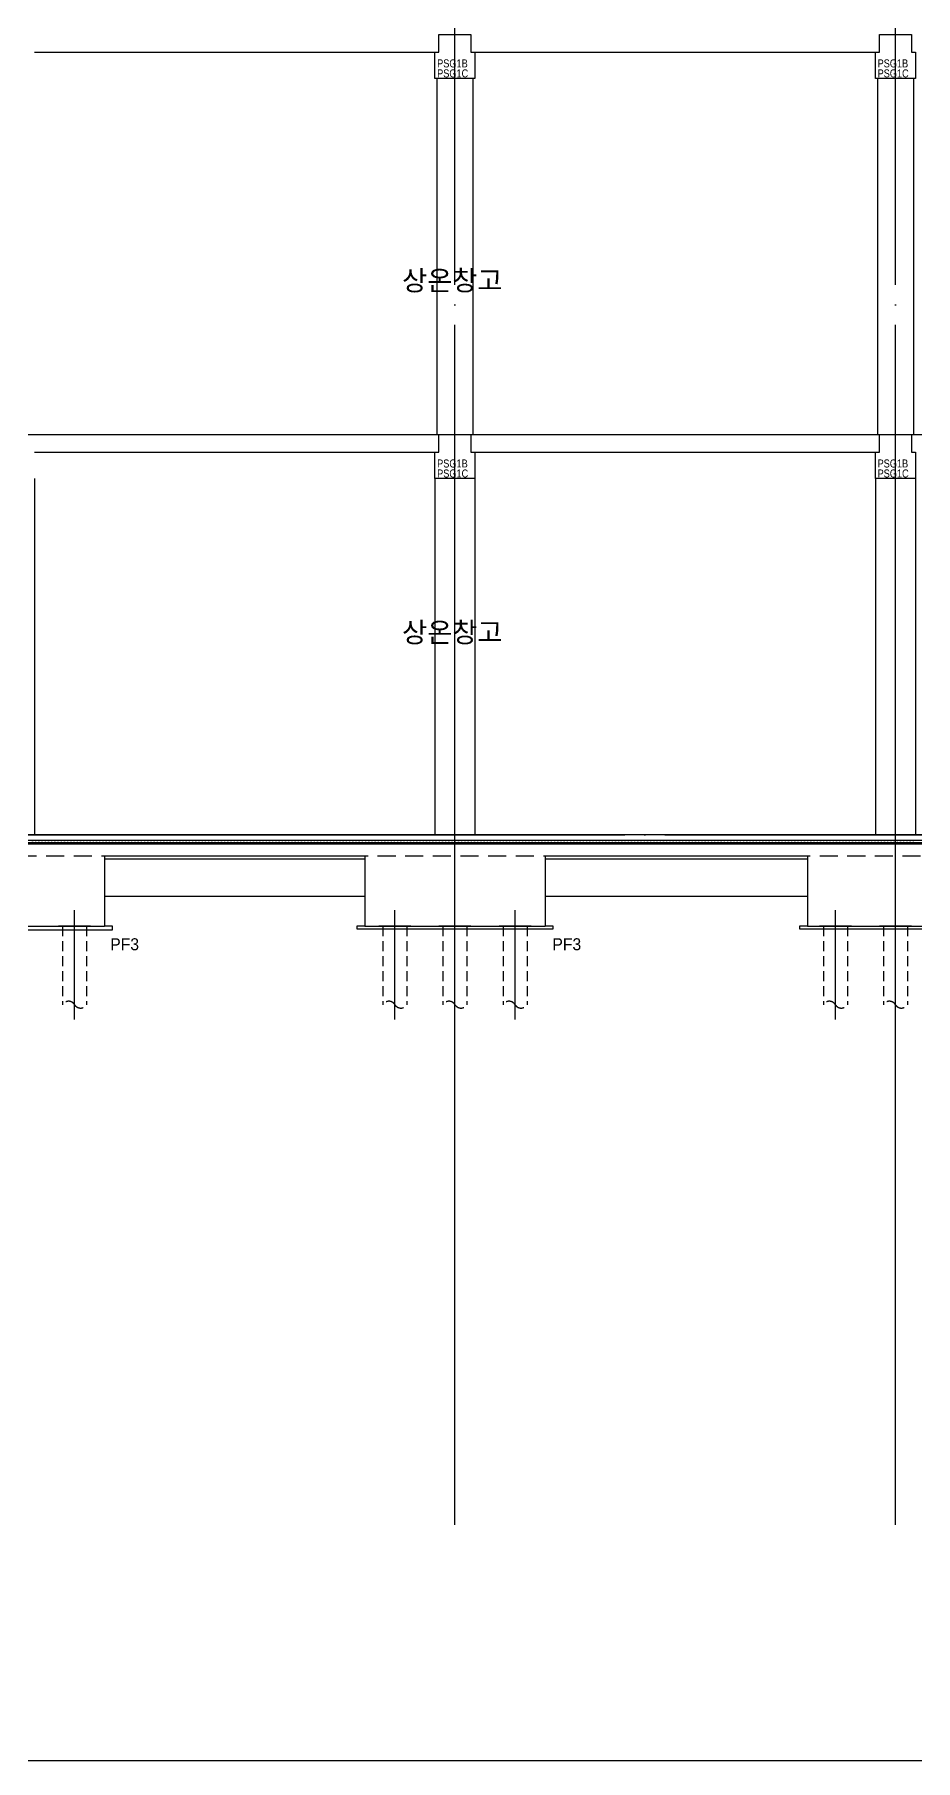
# Model space of a CAD drawing. Header units: millimetres. Extents: x 4754612 to 5801174, y 2368242 to 2777223.
# Drawn here: x 5007163 to 5029163, y 2554610 to 2597750 of the extents above; entities that cross this region are included whole.
import ezdxf
from ezdxf.enums import TextEntityAlignment as Align

# ---------------------------------------------------------------- set-up
doc = ezdxf.new("R2010")
doc.units = ezdxf.units.MM
doc.header["$LTSCALE"] = 1000
for name, pattern in [('03 단지-0902$0$HIDDEN', [0.375, 0.25, -0.125]), ('ACAD_ISO12W100', [21, 12, -3, 0, -3, 0, -3]), ('CEN', [6.2, 6, -0.1, 0, -0.1]), ('HID', [0.345, 0.225, -0.12])]:
    doc.linetypes.add(name, pattern=pattern)
doc.layers.get('DEFPOINTS').update_dxf_attribs({"color": 151})
for name, color, linetype in [('A-ELE-8', 8, 'Continuous'), ('A-HAT-251', 251, 'Continuous'), ('A-중심선', 10, 'CEN'), ('CON', 2, 'Continuous'), ('ELE-06', 6, 'Continuous'), ('ELE-2', 4, 'Continuous'), ('ELE-4', 8, 'Continuous'), ('ELE06', 6, 'Continuous'), ('KZ_횡단_암선2', 8, 'ACAD_ISO12W100'), ('PILE', 1, 'Continuous')]:
    doc.layers.add(name, color=color, linetype=linetype)
doc.layers.add('Guide-line', color=151, linetype='Continuous', plot=False)
doc.styles.add('A.NARROW', font='ARIALN.TTF')
doc.styles.add('돋움', font='')
doc.styles.get('돋움').set_extended_font_data('Dotum')

# ---------------------------------------------------------------- blocks, each defined once
blk = doc.blocks.new('*U33')
at = {"layer": 'A-HAT-251'}
for points in [[(41751, 0), (41723, 0), (41711, 45), (41683, 45), (41671, 0)], [(41831, 0), (41803, 0), (41791, 45), (41763, 45), (41751, 0)], [(41911, 0), (41883, 0), (41871, 45), (41843, 45), (41831, 0)], [(41991, 0), (41963, 0), (41951, 45), (41923, 45), (41911, 0)], [(42071, 0), (42043, 0), (42031, 45), (42003, 45), (41991, 0)], [(42151, 0), (42123, 0), (42111, 45), (42083, 45), (42071, 0)], [(42231, 0), (42203, 0), (42191, 45), (42163, 45), (42151, 0)], [(42311, 0), (42283, 0), (42271, 45), (42243, 45), (42231, 0)], [(42391, 0), (42363, 0), (42351, 45), (42323, 45), (42311, 0)], [(42471, 0), (42443, 0), (42431, 45), (42403, 45), (42391, 0)], [(42551, 0), (42523, 0), (42511, 45), (42483, 45), (42471, 0)], [(42631, 0), (42603, 0), (42591, 45), (42563, 45), (42551, 0)], [(42711, 0), (42683, 0), (42671, 45), (42643, 45), (42631, 0)], [(42791, 0), (42763, 0), (42751, 45), (42723, 45), (42711, 0)], [(42871, 0), (42843, 0), (42831, 45), (42803, 45), (42791, 0)], [(42951, 0), (42923, 0), (42911, 45), (42883, 45), (42871, 0)], [(43031, 0), (43003, 0), (42991, 45), (42963, 45), (42951, 0)], [(43111, 0), (43083, 0), (43071, 45), (43043, 45), (43031, 0)], [(43191, 0), (43163, 0), (43151, 45), (43123, 45), (43111, 0)], [(43271, 0), (43243, 0), (43231, 45), (43203, 45), (43191, 0)], [(43351, 0), (43323, 0), (43311, 45), (43283, 45), (43271, 0)], [(43431, 0), (43403, 0), (43391, 45), (43363, 45), (43351, 0)], [(43511, 0), (43483, 0), (43471, 45), (43443, 45), (43431, 0)], [(43591, 0), (43563, 0), (43551, 45), (43523, 45), (43511, 0)], [(43671, 0), (43643, 0), (43631, 45), (43603, 45), (43591, 0)], [(43751, 0), (43723, 0), (43711, 45), (43683, 45), (43671, 0)], [(43831, 0), (43803, 0), (43791, 45), (43763, 45), (43751, 0)], [(43911, 0), (43883, 0), (43871, 45), (43843, 45), (43831, 0)], [(43991, 0), (43963, 0), (43951, 45), (43923, 45), (43911, 0)], [(44071, 0), (44043, 0), (44031, 45), (44003, 45), (43991, 0)], [(44151, 0), (44123, 0), (44111, 45), (44083, 45), (44071, 0)], [(44231, 0), (44203, 0), (44191, 45), (44163, 45), (44151, 0)], [(44311, 0), (44283, 0), (44271, 45), (44243, 45), (44231, 0)], [(44391, 0), (44363, 0), (44351, 45), (44323, 45), (44311, 0)], [(44471, 0), (44443, 0), (44431, 45), (44403, 45), (44391, 0)], [(44551, 0), (44523, 0), (44511, 45), (44483, 45), (44471, 0)], [(44631, 0), (44603, 0), (44591, 45), (44563, 45), (44551, 0)], [(44711, 0), (44683, 0), (44671, 45), (44643, 45), (44631, 0)], [(44791, 0), (44763, 0), (44751, 45), (44723, 45), (44711, 0)], [(44871, 0), (44843, 0), (44831, 45), (44803, 45), (44791, 0)], [(44951, 0), (44923, 0), (44911, 45), (44883, 45), (44871, 0)], [(45031, 0), (45003, 0), (44991, 45), (44963, 45), (44951, 0)], [(45111, 0), (45083, 0), (45071, 45), (45043, 45), (45031, 0)], [(45191, 0), (45163, 0), (45151, 45), (45123, 45), (45111, 0)], [(45271, 0), (45243, 0), (45231, 45), (45203, 45), (45191, 0)], [(45351, 0), (45323, 0), (45311, 45), (45283, 45), (45271, 0)], [(45431, 0), (45403, 0), (45391, 45), (45363, 45), (45351, 0)], [(45511, 0), (45483, 0), (45471, 45), (45443, 45), (45431, 0)], [(45591, 0), (45563, 0), (45551, 45), (45523, 45), (45511, 0)], [(45671, 0), (45643, 0), (45631, 45), (45603, 45), (45591, 0)], [(45751, 0), (45723, 0), (45711, 45), (45683, 45), (45671, 0)], [(45831, 0), (45803, 0), (45791, 45), (45763, 45), (45751, 0)], [(45911, 0), (45883, 0), (45871, 45), (45843, 45), (45831, 0)], [(45991, 0), (45963, 0), (45951, 45), (45923, 45), (45911, 0)], [(46071, 0), (46043, 0), (46031, 45), (46003, 45), (45991, 0)], [(46151, 0), (46123, 0), (46111, 45), (46083, 45), (46071, 0)], [(46231, 0), (46203, 0), (46191, 45), (46163, 45), (46151, 0)], [(46311, 0), (46283, 0), (46271, 45), (46243, 45), (46231, 0)], [(46391, 0), (46363, 0), (46351, 45), (46323, 45), (46311, 0)], [(46471, 0), (46443, 0), (46431, 45), (46403, 45), (46391, 0)], [(46551, 0), (46523, 0), (46511, 45), (46483, 45), (46471, 0)], [(46631, 0), (46603, 0), (46591, 45), (46563, 45), (46551, 0)], [(46711, 0), (46683, 0), (46671, 45), (46643, 45), (46631, 0)], [(46791, 0), (46763, 0), (46751, 45), (46723, 45), (46711, 0)], [(46871, 0), (46843, 0), (46831, 45), (46803, 45), (46791, 0)], [(46951, 0), (46923, 0), (46911, 45), (46883, 45), (46871, 0)], [(47031, 0), (47003, 0), (46991, 45), (46963, 45), (46951, 0)], [(47111, 0), (47083, 0), (47071, 45), (47043, 45), (47031, 0)], [(47191, 0), (47163, 0), (47151, 45), (47123, 45), (47111, 0)], [(47271, 0), (47243, 0), (47231, 45), (47203, 45), (47191, 0)], [(47351, 0), (47323, 0), (47311, 45), (47283, 45), (47271, 0)], [(47431, 0), (47403, 0), (47391, 45), (47363, 45), (47351, 0)], [(47511, 0), (47483, 0), (47471, 45), (47443, 45), (47431, 0)], [(47591, 0), (47563, 0), (47551, 45), (47523, 45), (47511, 0)], [(47671, 0), (47643, 0), (47631, 45), (47603, 45), (47591, 0)], [(47751, 0), (47723, 0), (47711, 45), (47683, 45), (47671, 0)], [(47831, 0), (47803, 0), (47791, 45), (47763, 45), (47751, 0)], [(47911, 0), (47883, 0), (47871, 45), (47843, 45), (47831, 0)], [(47991, 0), (47963, 0), (47951, 45), (47923, 45), (47911, 0)], [(48071, 0), (48043, 0), (48031, 45), (48003, 45), (47991, 0)], [(48151, 0), (48123, 0), (48111, 45), (48083, 45), (48071, 0)], [(48231, 0), (48203, 0), (48191, 45), (48163, 45), (48151, 0)], [(48311, 0), (48283, 0), (48271, 45), (48243, 45), (48231, 0)], [(48391, 0), (48363, 0), (48351, 45), (48323, 45), (48311, 0)], [(48471, 0), (48443, 0), (48431, 45), (48403, 45), (48391, 0)], [(48551, 0), (48523, 0), (48511, 45), (48483, 45), (48471, 0)], [(48631, 0), (48603, 0), (48591, 45), (48563, 45), (48551, 0)], [(48711, 0), (48683, 0), (48671, 45), (48643, 45), (48631, 0)], [(48791, 0), (48763, 0), (48751, 45), (48723, 45), (48711, 0)], [(48871, 0), (48843, 0), (48831, 45), (48803, 45), (48791, 0)], [(48951, 0), (48923, 0), (48911, 45), (48883, 45), (48871, 0)], [(49031, 0), (49003, 0), (48991, 45), (48963, 45), (48951, 0)], [(49111, 0), (49083, 0), (49071, 45), (49043, 45), (49031, 0)], [(49191, 0), (49163, 0), (49151, 45), (49123, 45), (49111, 0)], [(49271, 0), (49243, 0), (49231, 45), (49203, 45), (49191, 0)], [(49351, 0), (49323, 0), (49311, 45), (49283, 45), (49271, 0)], [(49431, 0), (49403, 0), (49391, 45), (49363, 45), (49351, 0)], [(49511, 0), (49483, 0), (49471, 45), (49443, 45), (49431, 0)], [(49591, 0), (49563, 0), (49551, 45), (49523, 45), (49511, 0)], [(49671, 0), (49643, 0), (49631, 45), (49603, 45), (49591, 0)], [(49751, 0), (49723, 0), (49711, 45), (49683, 45), (49671, 0)], [(49831, 0), (49803, 0), (49791, 45), (49763, 45), (49751, 0)], [(49911, 0), (49883, 0), (49871, 45), (49843, 45), (49831, 0)], [(49991, 0), (49963, 0), (49951, 45), (49923, 45), (49911, 0)], [(50071, 0), (50043, 0), (50031, 45), (50003, 45), (49991, 0)], [(50151, 0), (50123, 0), (50111, 45), (50083, 45), (50071, 0)], [(50231, 0), (50203, 0), (50191, 45), (50163, 45), (50151, 0)], [(50311, 0), (50283, 0), (50271, 45), (50243, 45), (50231, 0)], [(50391, 0), (50363, 0), (50351, 45), (50323, 45), (50311, 0)], [(50471, 0), (50443, 0), (50431, 45), (50403, 45), (50391, 0)], [(50551, 0), (50523, 0), (50511, 45), (50483, 45), (50471, 0)], [(50631, 0), (50603, 0), (50591, 45), (50563, 45), (50551, 0)], [(50711, 0), (50683, 0), (50671, 45), (50643, 45), (50631, 0)], [(50791, 0), (50763, 0), (50751, 45), (50723, 45), (50711, 0)], [(50871, 0), (50843, 0), (50831, 45), (50803, 45), (50791, 0)], [(50951, 0), (50923, 0), (50911, 45), (50883, 45), (50871, 0)], [(51031, 0), (51003, 0), (50991, 45), (50963, 45), (50951, 0)], [(51111, 0), (51083, 0), (51071, 45), (51043, 45), (51031, 0)], [(51191, 0), (51163, 0), (51151, 45), (51123, 45), (51111, 0)], [(51271, 0), (51243, 0), (51231, 45), (51203, 45), (51191, 0)], [(51351, 0), (51323, 0), (51311, 45), (51283, 45), (51271, 0)], [(51431, 0), (51403, 0), (51391, 45), (51363, 45), (51351, 0)], [(51511, 0), (51483, 0), (51471, 45), (51443, 45), (51431, 0)], [(51591, 0), (51563, 0), (51551, 45), (51523, 45), (51511, 0)], [(51671, 0), (51643, 0), (51631, 45), (51603, 45), (51591, 0)], [(51751, 0), (51723, 0), (51711, 45), (51683, 45), (51671, 0)], [(51831, 0), (51803, 0), (51791, 45), (51763, 45), (51751, 0)], [(51911, 0), (51883, 0), (51871, 45), (51843, 45), (51831, 0)], [(51991, 0), (51963, 0), (51951, 45), (51923, 45), (51911, 0)], [(52071, 0), (52043, 0), (52031, 45), (52003, 45), (51991, 0)], [(52151, 0), (52123, 0), (52111, 45), (52083, 45), (52071, 0)], [(52231, 0), (52203, 0), (52191, 45), (52163, 45), (52151, 0)], [(52311, 0), (52283, 0), (52271, 45), (52243, 45), (52231, 0)], [(52391, 0), (52363, 0), (52351, 45), (52323, 45), (52311, 0)], [(52471, 0), (52443, 0), (52431, 45), (52403, 45), (52391, 0)], [(52551, 0), (52523, 0), (52511, 45), (52483, 45), (52471, 0)], [(52631, 0), (52603, 0), (52591, 45), (52563, 45), (52551, 0)], [(52711, 0), (52683, 0), (52671, 45), (52643, 45), (52631, 0)], [(52791, 0), (52763, 0), (52751, 45), (52723, 45), (52711, 0)], [(52871, 0), (52843, 0), (52831, 45), (52803, 45), (52791, 0)], [(52951, 0), (52923, 0), (52911, 45), (52883, 45), (52871, 0)], [(53031, 0), (53003, 0), (52991, 45), (52963, 45), (52951, 0)], [(53111, 0), (53083, 0), (53071, 45), (53043, 45), (53031, 0)], [(53191, 0), (53163, 0), (53151, 45), (53123, 45), (53111, 0)], [(53271, 0), (53243, 0), (53231, 45), (53203, 45), (53191, 0)], [(53351, 0), (53323, 0), (53311, 45), (53283, 45), (53271, 0)], [(53431, 0), (53403, 0), (53391, 45), (53363, 45), (53351, 0)], [(53511, 0), (53483, 0), (53471, 45), (53443, 45), (53431, 0)], [(53591, 0), (53563, 0), (53551, 45), (53523, 45), (53511, 0)], [(53671, 0), (53643, 0), (53631, 45), (53603, 45), (53591, 0)], [(53751, 0), (53723, 0), (53711, 45), (53683, 45), (53671, 0)], [(53831, 0), (53803, 0), (53791, 45), (53763, 45), (53751, 0)], [(53911, 0), (53883, 0), (53871, 45), (53843, 45), (53831, 0)], [(53991, 0), (53963, 0), (53951, 45), (53923, 45), (53911, 0)], [(54071, 0), (54043, 0), (54031, 45), (54003, 45), (53991, 0)], [(54151, 0), (54123, 0), (54111, 45), (54083, 45), (54071, 0)], [(54231, 0), (54203, 0), (54191, 45), (54163, 45), (54151, 0)], [(54311, 0), (54283, 0), (54271, 45), (54243, 45), (54231, 0)], [(54391, 0), (54363, 0), (54351, 45), (54323, 45), (54311, 0)], [(54471, 0), (54443, 0), (54431, 45), (54403, 45), (54391, 0)], [(54551, 0), (54523, 0), (54511, 45), (54483, 45), (54471, 0)], [(54631, 0), (54603, 0), (54591, 45), (54563, 45), (54551, 0)], [(54711, 0), (54683, 0), (54671, 45), (54643, 45), (54631, 0)], [(54791, 0), (54763, 0), (54751, 45), (54723, 45), (54711, 0)], [(54871, 0), (54843, 0), (54831, 45), (54803, 45), (54791, 0)], [(54951, 0), (54923, 0), (54911, 45), (54883, 45), (54871, 0)], [(55031, 0), (55003, 0), (54991, 45), (54963, 45), (54951, 0)], [(55111, 0), (55083, 0), (55071, 45), (55043, 45), (55031, 0)], [(55191, 0), (55163, 0), (55151, 45), (55123, 45), (55111, 0)], [(55271, 0), (55243, 0), (55231, 45), (55203, 45), (55191, 0)], [(55351, 0), (55323, 0), (55311, 45), (55283, 45), (55271, 0)], [(55431, 0), (55403, 0), (55391, 45), (55363, 45), (55351, 0)], [(55511, 0), (55483, 0), (55471, 45), (55443, 45), (55431, 0)], [(55591, 0), (55563, 0), (55551, 45), (55523, 45), (55511, 0)], [(55671, 0), (55643, 0), (55631, 45), (55603, 45), (55591, 0)], [(55751, 0), (55723, 0), (55711, 45), (55683, 45), (55671, 0)], [(55831, 0), (55803, 0), (55791, 45), (55763, 45), (55751, 0)], [(55911, 0), (55883, 0), (55871, 45), (55843, 45), (55831, 0)], [(55991, 0), (55963, 0), (55951, 45), (55923, 45), (55911, 0)], [(56071, 0), (56043, 0), (56031, 45), (56003, 45), (55991, 0)], [(56151, 0), (56123, 0), (56111, 45), (56083, 45), (56071, 0)], [(56231, 0), (56203, 0), (56191, 45), (56163, 45), (56151, 0)], [(56311, 0), (56283, 0), (56271, 45), (56243, 45), (56231, 0)], [(56391, 0), (56363, 0), (56351, 45), (56323, 45), (56311, 0)], [(56471, 0), (56443, 0), (56431, 45), (56403, 45), (56391, 0)], [(56551, 0), (56523, 0), (56511, 45), (56483, 45), (56471, 0)], [(56631, 0), (56603, 0), (56591, 45), (56563, 45), (56551, 0)], [(56711, 0), (56683, 0), (56671, 45), (56643, 45), (56631, 0)], [(56791, 0), (56763, 0), (56751, 45), (56723, 45), (56711, 0)], [(56871, 0), (56843, 0), (56831, 45), (56803, 45), (56791, 0)], [(56951, 0), (56923, 0), (56911, 45), (56883, 45), (56871, 0)], [(57031, 0), (57003, 0), (56991, 45), (56963, 45), (56951, 0)], [(57111, 0), (57083, 0), (57071, 45), (57043, 45), (57031, 0)], [(57191, 0), (57163, 0), (57151, 45), (57123, 45), (57111, 0)], [(57271, 0), (57243, 0), (57231, 45), (57203, 45), (57191, 0)], [(57351, 0), (57323, 0), (57311, 45), (57283, 45), (57271, 0)], [(57431, 0), (57403, 0), (57391, 45), (57363, 45), (57351, 0)], [(57511, 0), (57483, 0), (57471, 45), (57443, 45), (57431, 0)], [(57591, 0), (57563, 0), (57551, 45), (57523, 45), (57511, 0)], [(57671, 0), (57643, 0), (57631, 45), (57603, 45), (57591, 0)], [(57751, 0), (57723, 0), (57711, 45), (57683, 45), (57671, 0)], [(57831, 0), (57803, 0), (57791, 45), (57763, 45), (57751, 0)], [(57911, 0), (57883, 0), (57871, 45), (57843, 45), (57831, 0)], [(57991, 0), (57963, 0), (57951, 45), (57923, 45), (57911, 0)], [(58071, 0), (58043, 0), (58031, 45), (58003, 45), (57991, 0)], [(58151, 0), (58123, 0), (58111, 45), (58083, 45), (58071, 0)], [(58231, 0), (58203, 0), (58191, 45), (58163, 45), (58151, 0)], [(58311, 0), (58283, 0), (58271, 45), (58243, 45), (58231, 0)], [(58391, 0), (58363, 0), (58351, 45), (58323, 45), (58311, 0)], [(58471, 0), (58443, 0), (58431, 45), (58403, 45), (58391, 0)], [(58551, 0), (58523, 0), (58511, 45), (58483, 45), (58471, 0)], [(58631, 0), (58603, 0), (58591, 45), (58563, 45), (58551, 0)], [(58711, 0), (58683, 0), (58671, 45), (58643, 45), (58631, 0)], [(58791, 0), (58763, 0), (58751, 45), (58723, 45), (58711, 0)], [(58871, 0), (58843, 0), (58831, 45), (58803, 45), (58791, 0)], [(58951, 0), (58923, 0), (58911, 45), (58883, 45), (58871, 0)], [(59031, 0), (59003, 0), (58991, 45), (58963, 45), (58951, 0)], [(59111, 0), (59083, 0), (59071, 45), (59043, 45), (59031, 0)], [(59191, 0), (59163, 0), (59151, 45), (59123, 45), (59111, 0)], [(59271, 0), (59243, 0), (59231, 45), (59203, 45), (59191, 0)], [(59351, 0), (59323, 0), (59311, 45), (59283, 45), (59271, 0)], [(59431, 0), (59403, 0), (59391, 45), (59363, 45), (59351, 0)], [(59511, 0), (59483, 0), (59471, 45), (59443, 45), (59431, 0)], [(59591, 0), (59563, 0), (59551, 45), (59523, 45), (59511, 0)], [(59671, 0), (59643, 0), (59631, 45), (59603, 45), (59591, 0)], [(59751, 0), (59723, 0), (59711, 45), (59683, 45), (59671, 0)], [(59831, 0), (59803, 0), (59791, 45), (59763, 45), (59751, 0)], [(59911, 0), (59883, 0), (59871, 45), (59843, 45), (59831, 0)], [(59991, 0), (59963, 0), (59951, 45), (59923, 45), (59911, 0)], [(60071, 0), (60043, 0), (60031, 45), (60003, 45), (59991, 0)], [(60151, 0), (60123, 0), (60111, 45), (60083, 45), (60071, 0)], [(60231, 0), (60203, 0), (60191, 45), (60163, 45), (60151, 0)], [(60311, 0), (60283, 0), (60271, 45), (60243, 45), (60231, 0)], [(60391, 0), (60363, 0), (60351, 45), (60323, 45), (60311, 0)], [(60471, 0), (60443, 0), (60431, 45), (60403, 45), (60391, 0)], [(60551, 0), (60523, 0), (60511, 45), (60483, 45), (60471, 0)], [(60631, 0), (60603, 0), (60591, 45), (60563, 45), (60551, 0)], [(60711, 0), (60683, 0), (60671, 45), (60643, 45), (60631, 0)], [(60791, 0), (60763, 0), (60751, 45), (60723, 45), (60711, 0)], [(60871, 0), (60843, 0), (60831, 45), (60803, 45), (60791, 0)], [(60951, 0), (60923, 0), (60911, 45), (60883, 45), (60871, 0)], [(61031, 0), (61003, 0), (60991, 45), (60963, 45), (60951, 0)], [(61111, 0), (61083, 0), (61071, 45), (61043, 45), (61031, 0)], [(61191, 0), (61163, 0), (61151, 45), (61123, 45), (61111, 0)], [(61271, 0), (61243, 0), (61231, 45), (61203, 45), (61191, 0)], [(61351, 0), (61323, 0), (61311, 45), (61283, 45), (61271, 0)], [(61431, 0), (61403, 0), (61391, 45), (61363, 45), (61351, 0)], [(61511, 0), (61483, 0), (61471, 45), (61443, 45), (61431, 0)], [(61591, 0), (61563, 0), (61551, 45), (61523, 45), (61511, 0)], [(61671, 0), (61643, 0), (61631, 45), (61603, 45), (61591, 0)], [(61751, 0), (61723, 0), (61711, 45), (61683, 45), (61671, 0)], [(61831, 0), (61803, 0), (61791, 45), (61763, 45), (61751, 0)], [(61911, 0), (61883, 0), (61871, 45), (61843, 45), (61831, 0)], [(61991, 0), (61963, 0), (61951, 45), (61923, 45), (61911, 0)], [(62071, 0), (62043, 0), (62031, 45), (62003, 45), (61991, 0)], [(62151, 0), (62123, 0), (62111, 45), (62083, 45), (62071, 0)], [(62231, 0), (62203, 0), (62191, 45), (62163, 45), (62151, 0)], [(62311, 0), (62283, 0), (62271, 45), (62243, 45), (62231, 0)], [(62391, 0), (62363, 0), (62351, 45), (62323, 45), (62311, 0)], [(62471, 0), (62443, 0), (62431, 45), (62403, 45), (62391, 0)], [(62551, 0), (62523, 0), (62511, 45), (62483, 45), (62471, 0)], [(62631, 0), (62603, 0), (62591, 45), (62563, 45), (62551, 0)], [(62711, 0), (62683, 0), (62671, 45), (62643, 45), (62631, 0)], [(62791, 0), (62763, 0), (62751, 45), (62723, 45), (62711, 0)], [(62871, 0), (62843, 0), (62831, 45), (62803, 45), (62791, 0)], [(62951, 0), (62923, 0), (62911, 45), (62883, 45), (62871, 0)], [(63031, 0), (63003, 0), (62991, 45), (62963, 45), (62951, 0)], [(63111, 0), (63083, 0), (63071, 45), (63043, 45), (63031, 0)], [(63191, 0), (63163, 0), (63151, 45), (63123, 45), (63111, 0)], [(63271, 0), (63243, 0), (63231, 45), (63203, 45), (63191, 0)], [(63351, 0), (63323, 0), (63311, 45), (63283, 45), (63271, 0)], [(63431, 0), (63403, 0), (63391, 45), (63363, 45), (63351, 0)], [(63511, 0), (63483, 0), (63471, 45), (63443, 45), (63431, 0)], [(63591, 0), (63563, 0), (63551, 45), (63523, 45), (63511, 0)], [(63671, 0), (63643, 0), (63631, 45), (63603, 45), (63591, 0)], [(63751, 0), (63723, 0), (63711, 45), (63683, 45), (63671, 0)]]:
    blk.add_lwpolyline(points, dxfattribs=at)
blk = doc.blocks.new('zw$CF19')
at = {"layer": 'CON'}
blk.add_lwpolyline([(-500, -1100), (-500, -440), (-400, -440), (-400, 0), (400, 0), (400, -440), (500, -440), (500, -1100)], close=True, dxfattribs=at)
at = {"layer": 'DEFPOINTS', "style": 'A.NARROW'}
for s, p in [('PSG1B', (-446, -722, 0)), ('PSG1C', (-446, -972, 0))]:
    blk.add_text(s, height=200, dxfattribs=at).set_placement(p, align=Align.MIDDLE_LEFT)
blk = doc.blocks.new('dbcbccbc')
at = {"layer": 'ELE-4', "linetype": '03 단지-0902$0$HIDDEN'}
for p, q in [((-300, 964), (-300, -995)), ((-300, 964), (300, 964)), ((300, 964), (300, -995))]:
    blk.add_line(p, q, dxfattribs=at)
for centre, start, end in [((-150, -1086), 31.406, 148.594), ((150, -903), 211.406, 328.594)]:
    blk.add_arc(centre, 176, start, end, dxfattribs=at)
at = {"layer": 'PILE'}
for p, q in [((0, -1364), (0, 1364)), ((400, 964), (-400, 964))]:
    blk.add_line(p, q, dxfattribs=at)

msp = doc.modelspace()

# ---------------------------------------------------------------- linework, layer by layer
at = {"layer": 'A-ELE-8'}
for p, q in [((5017213.3, 2596649.621), (5017213.3, 2587749.621)), ((5018113.3, 2596649.621), (5018113.3, 2587749.621)), ((5028213.3, 2596649.621), (5028213.3, 2587749.621)), ((5029113.3, 2596649.621), (5029113.3, 2587749.621)), ((5007163.3, 2586649.621), (5007163.3, 2577749.621)), ((5017163.3, 2586649.621), (5017163.3, 2577749.621)), ((5018163.3, 2586649.621), (5018163.3, 2577749.621)), ((5028163.3, 2586649.621), (5028163.3, 2577749.621)), ((5029163.3, 2586649.621), (5029163.3, 2577749.621))]:
    msp.add_line(p, q, dxfattribs=at)
at = {"layer": 'A-중심선', "ltscale": 5}
for p, q in [((5017663.3, 2560495.412), (5017663.3, 2645427.791)), ((5028663.3, 2560495.412), (5028663.3, 2645427.791)), ((4867905.529, 2587749.621), (5176073.3, 2587749.621)), ((4867905.529, 2577749.621), (5176073.3, 2577749.621))]:
    msp.add_line(p, q, dxfattribs=at)
at = {"layer": 'CON'}
for p, q in [((5007163.3, 2597309.621), (5017163.3, 2597309.621)), ((5018163.3, 2597309.621), (5028163.3, 2597309.621)), ((4907563.3, 2587749.621), (5116763.3, 2587749.621)), ((5007163.3, 2587309.621), (5017163.3, 2587309.621)), ((5018163.3, 2587309.621), (5028163.3, 2587309.621)), ((5116763.3, 2577509.621), (4908363.3, 2577509.621)), ((5015413.402, 2577209.621), (5008912.867, 2577209.621)), ((5008912.867, 2577209.621), (5008912.867, 2575459.621)), ((5015413.402, 2577209.621), (5015413.402, 2575459.621)), ((5019912.867, 2577209.621), (5019912.867, 2575459.621)), ((5026463.444, 2577209.621), (5019912.867, 2577209.621)), ((5026463.444, 2577209.621), (5026463.444, 2575459.621)), ((5004413.261, 2575459.621), (5008912.867, 2575459.621)), ((5015413.402, 2575459.621), (5019912.867, 2575459.621)), ((5026463.444, 2575459.621), (5030962.908, 2575459.621))]:
    msp.add_line(p, q, dxfattribs=at)
at = {"layer": 'CON', "color": 5}
for p, q in [((5008912.867, 2576209.621), (5015413.402, 2576209.621)), ((5019912.867, 2576209.621), (5026463.444, 2576209.621))]:
    msp.add_line(p, q, dxfattribs=at)
at = {"layer": 'ELE-06'}
for p, q in [((5008912.867, 2577149.621), (5015413.402, 2577149.621)), ((5019912.867, 2577149.621), (5026463.444, 2577149.621)), ((5004213.261, 2575374.621), (5009112.867, 2575374.621)), ((5015213.402, 2575399.621), (5020112.867, 2575399.621)), ((5026263.444, 2575399.621), (5031162.908, 2575399.621))]:
    msp.add_line(p, q, dxfattribs=at)
for points in [[(5009112.867, 2575374.621), (5009112.867, 2575459.621), (5008912.867, 2575459.621)], [(5015413.402, 2575459.621), (5015213.402, 2575459.621), (5015213.402, 2575399.621)], [(5020112.867, 2575399.621), (5020112.867, 2575459.621), (5019912.867, 2575459.621)], [(5026463.444, 2575459.621), (5026263.444, 2575459.621), (5026263.444, 2575399.621)]]:
    msp.add_lwpolyline(points, dxfattribs=at)
at = {"layer": 'ELE-2'}
for p, q in [((5116763.3, 2577749.621), (4908363.3, 2577749.621)), ((4908363.3, 2577614.621), (5116763.3, 2577614.621)), ((4908363.3, 2577554.621), (5116763.3, 2577554.621))]:
    msp.add_line(p, q, dxfattribs=at)
at = {"layer": 'Guide-line'}
msp.add_line((4884726.578, 2554609.603), (5174610.081, 2554609.603), dxfattribs=at)
at = {"layer": 'KZ_횡단_암선2', "linetype": 'HID', "ltscale": 2}
msp.add_line((5096912.056, 2577209.621), (4921913.3, 2577209.621), dxfattribs=at)

# ---------------------------------------------------------------- block references
at = {"layer": 'CON'}
for p in [(5017663.3, 2597749.621), (5028663.3, 2597749.621), (5017663.3, 2587749.621), (5028663.3, 2587749.621)]:
    msp.add_blockref('zw$CF19', p, dxfattribs=at)
at = {"layer": 'ELE-4'}
for p in [(5008163.135, 2574495.454), (5016163.135, 2574495.454), (5017663.135, 2574495.454), (5019163.135, 2574495.454), (5027163.135, 2574495.454), (5028663.135, 2574495.454)]:
    msp.add_blockref('dbcbccbc', p, dxfattribs=at)
at = {"layer": 'ELE06', "color": 6, "xscale": 1.000013798092659, "yscale": 1.000013798092659, "zscale": 1.000013798092659}
msp.add_blockref('*U33', (4965413.445, 2577509.621), dxfattribs=at)

# ---------------------------------------------------------------- texts
at = {"layer": 'DEFPOINTS', "style": '돋움'}
for p in [(5009413.376, 2575011.194), (5020456.016, 2575011.194)]:
    msp.add_text('PF3', height=300, dxfattribs=at).set_placement(p, align=Align.MIDDLE_CENTER)
at = {"layer": 'Guide-line', "style": '돋움'}
for p in [(5017596.218, 2591602.324), (5017596.218, 2582806.471)]:
    msp.add_text('상온창고', height=500, dxfattribs=at).set_placement(p, align=Align.MIDDLE_CENTER)

doc.saveas('drawing.dxf')
